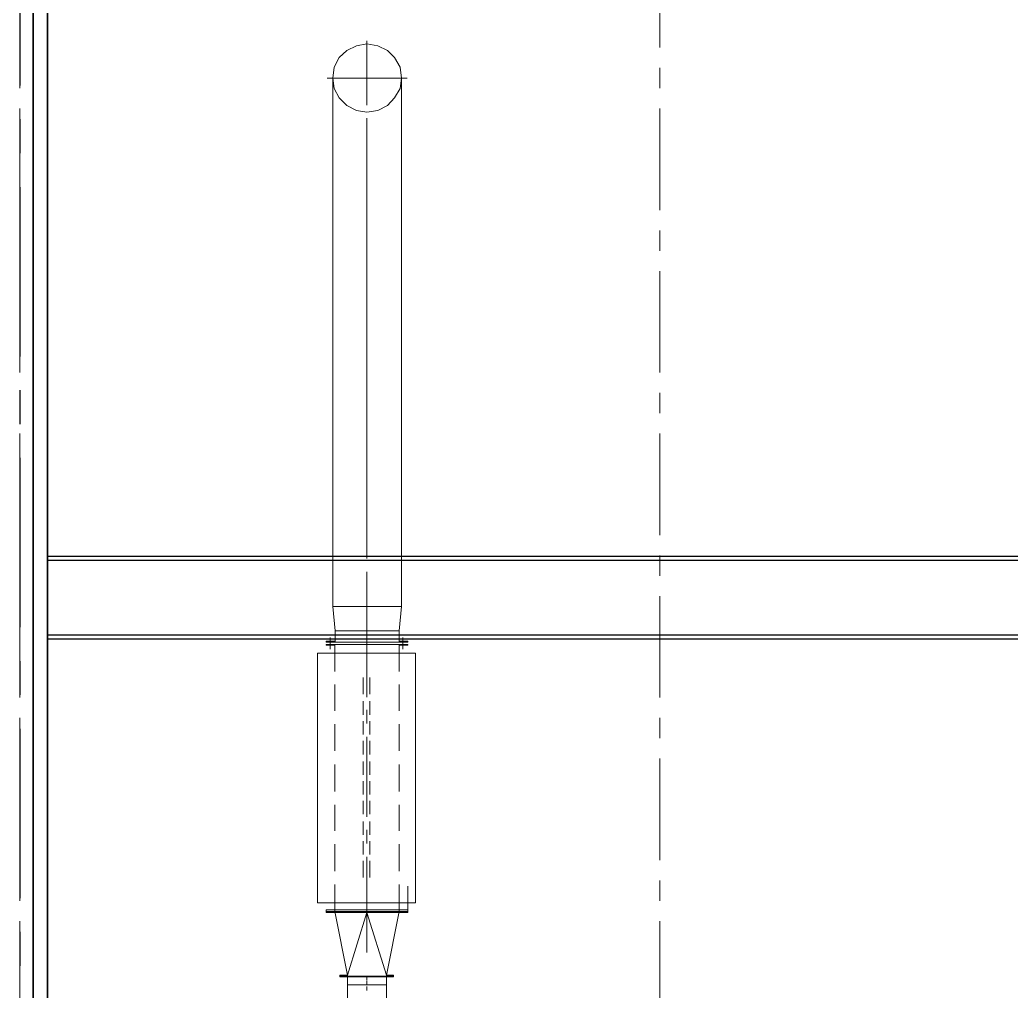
# Model space of a CAD drawing. Header units: millimetres. Extents: x 3220 to 226993, y 817 to 176024.
# Drawn here: x 196651 to 201298, y 151904 to 156458 of the extents above; entities that cross this region are included whole.
import ezdxf

# ---------------------------------------------------------------- set-up
doc = ezdxf.new("R2010")
doc.units = ezdxf.units.MM
doc.linetypes.add('AXES', pattern=[50.8, 31.75, -6.35, 6.35, -6.35])
doc.layers.add('Axe', color=1, linetype='AXES', lineweight=9)
doc.layers.add('DESSIN', color=7, linetype='Continuous', lineweight=25)

# ---------------------------------------------------------------- blocks, each defined once
blk = doc.blocks.new('cell 2.5x2.5x10.2')
at = {"layer": 'Axe', "lineweight": -3, "ltscale": 25}
blk.add_line((3000, 1000), (3000, -10000), dxfattribs=at)
at = {"layer": 'DESSIN', "color": 4}
for p, q in [((3062.1, -10000), (3062.1, 1000)), ((3062.1, 988), (3062.1, -10000)), ((3130.5, -10000), (3130.5, 1000)), ((3130.5, 988), (3130.5, -10000))]:
    blk.add_line(p, q, dxfattribs=at)
blk = doc.blocks.new('section b-c')
for points in [[(11869.5, 17610), (6130.5, 17610), (6130.5, 18000), (11869.5, 18000)], [(6130.5, 17981), (11869.5, 17981), (11869.5, 17629), (6130.5, 17629)]]:
    blk.add_lwpolyline(points, close=True)
at = {"layer": 'Axe', "ltscale": 15}
for p, q in [((6000, -4000), (6000, 33323.9)), ((9000, -4000), (9000, 33323.9))]:
    blk.add_line(p, q, dxfattribs=at)
blk.add_blockref('cell 2.5x2.5x10.2', (3000, 20000))
blk = doc.blocks.new('ligne broyage L 2')
at = {"color": 4, "linetype": 'Continuous', "lineweight": 15}
for points in [[(-1210.7, 19978.5), (-1217.9, 20030.6), (-1244, 20075.4), (-1277.2, 20108.7), (-1322.1, 20130.4), (-1374.1, 20139.1), (-1421.9, 20130.4), (-1466.7, 20108.7), (-1502.9, 20075.4), (-1526, 20030.6), (-1533.3, 19978.5), (-1526, 19930.8), (-1502.9, 19885.9), (-1466.7, 19849.8), (-1421.9, 19826.6), (-1374.1, 19819.4), (-1322.1, 19826.6), (-1277.2, 19849.8), (-1244, 19885.9), (-1217.9, 19930.8)], [(-1222.3, 17334.8), (-1222.3, 17386.9), (-1521.7, 17386.9), (-1521.7, 17334.8)]]:
    blk.add_lwpolyline(points, close=True, dxfattribs=at)
at = {"color": 1, "linetype": 'Continuous', "lineweight": 5, "true_color": 0x000001}
for points in [[(-1374.1, 19852.7), (-1374.1, 20153.5), (-1374.1, 20153.5)], [(-1559.3, 19978.5), (-1184.6, 19978.5)], [(-1374.1, 17726.8), (-1374.1, 19790.5)], [(-1374.1, 17360.8), (-1374.1, 17664.6)], [(-1563.6, 17339.1), (-1523.1, 17339.1)], [(-1563.6, 17334.8), (-1523.1, 17334.8), (-1523.1, 17339.1)], [(-1563.6, 17334.8), (-1563.6, 17339.1), (-1563.6, 17339.1)], [(-1544.8, 17301.5), (-1544.8, 17356.5)], [(-1222.3, 17339.1), (-1181.8, 17339.1), (-1181.8, 17334.8)], [(-1222.3, 17339.1), (-1222.3, 17334.8), (-1181.8, 17334.8)], [(-1204.9, 17301.5), (-1204.9, 17356.5)], [(-1563.6, 17323.2), (-1563.6, 17320.3)], [(-1523.1, 17323.2), (-1563.6, 17323.2)], [(-1523.1, 17323.2), (-1563.6, 17323.2)], [(-1563.6, 17320.3), (-1523.1, 17320.3)], [(-1222.3, 17323.2), (-1181.8, 17323.2)], [(-1222.3, 17323.2), (-1181.8, 17323.2), (-1181.8, 17323.2)], [(-1181.8, 17320.3), (-1222.3, 17320.3)], [(-1181.8, 17323.2), (-1181.8, 17320.3)], [(-1181.8, 16079.1), (-1181.8, 16190.5)], [(-1374.1, 15879.5), (-1374.1, 16112.4)], [(-1374.1, 16067.6), (-1463.8, 15772.5)], [(-1374.1, 16067.6), (-1281.6, 15772.5), (-1281.6, 15772.5)], [(-1374.1, 15768.1), (-1374.1, 15756.6)], [(-1374.1, 15749.3), (-1374.1, 15753.7)], [(-1374.1, 15746.4), (-1374.1, 15732)], [(-1374.1, 15727.6), (-1374.1, 15732)], [(-1374.1, 15720.4), (-1374.1, 15705.9)], [(-1374.1, 15701.6), (-1374.1, 15705.9)]]:
    blk.add_lwpolyline(points, dxfattribs=at)
at = {"color": 4, "linetype": 'Continuous', "lineweight": 15}
for points in [[(-1521.7, 17386.9), (-1533.3, 17501.1), (-1210.7, 17501.1), (-1210.7, 19978.5)], [(-1533.3, 17501.1), (-1533.3, 19978.5), (-1533.3, 19978.5)], [(-1521.7, 17386.9), (-1533.3, 17501.1), (-1210.7, 17501.1), (-1222.3, 17386.9)]]:
    blk.add_lwpolyline(points, dxfattribs=at)
at = {"color": 7, "linetype": 'Continuous', "lineweight": 15, "true_color": 0x000007}
for points in [[(-1533.3, 17501.1), (-1533.3, 17579.3)], [(-1210.7, 17501.1), (-1210.7, 17574.9)], [(-1523.1, 17282.7), (-1523.1, 17323.2)], [(-1222.3, 17282.7), (-1222.3, 17323.2)], [(-1604.2, 17282.7), (-1145.6, 17282.7)], [(-1604.2, 17282.7), (-1604.2, 16112.4)], [(-1523.1, 17282.7), (-1523.1, 17197.4)], [(-1222.3, 17282.7), (-1222.3, 17197.4)], [(-1145.6, 17282.7), (-1145.6, 16112.4)], [(-1523.1, 17135.2), (-1523.1, 17012.2)], [(-1222.3, 17135.2), (-1222.3, 17012.2)], [(-1523.1, 16950), (-1523.1, 16824.1)], [(-1222.3, 16950), (-1222.3, 16824.1)], [(-1523.1, 16760.5), (-1523.1, 16634.6)], [(-1222.3, 16760.5), (-1222.3, 16634.6)], [(-1523.1, 16572.4), (-1523.1, 16449.5)], [(-1222.3, 16572.4), (-1222.3, 16449.5)], [(-1523.1, 16387.3), (-1523.1, 16261.4)], [(-1222.3, 16387.3), (-1222.3, 16261.4)], [(-1523.1, 16197.8), (-1523.1, 16112.4), (-1523.1, 16112.4)], [(-1222.3, 16197.8), (-1222.3, 16112.4), (-1222.3, 16112.4)], [(-1604.2, 16112.4), (-1145.6, 16112.4), (-1145.6, 16112.4)], [(-1563.6, 16079.1), (-1563.6, 16071.9)], [(-1544.8, 16079.1), (-1204.9, 16079.1)], [(-1523.1, 16112.4), (-1523.1, 16071.9)], [(-1222.3, 16112.4), (-1222.3, 16071.9)], [(-1181.8, 16079.1), (-1181.8, 16071.9)], [(-1563.6, 16071.9), (-1222.3, 16071.9), (-1281.6, 15772.5)], [(-1544.8, 16071.9), (-1204.9, 16071.9)], [(-1523.1, 16071.9), (-1463.8, 15772.5), (-1463.8, 15772.5)], [(-1523.1, 16067.6), (-1222.3, 16067.6), (-1222.3, 16067.6)], [(-1463.8, 15768.1), (-1463.8, 14856.8), (-1281.6, 14856.8)], [(-1463.8, 15768.1), (-1281.6, 15768.1)], [(-1281.6, 15768.1), (-1281.6, 15772.5), (-1248.3, 15772.5), (-1248.3, 15768.1)], [(-1281.6, 14856.8), (-1281.6, 15768.1), (-1248.3, 15768.1)], [(-1463.8, 15727.6), (-1281.6, 15727.6)]]:
    blk.add_lwpolyline(points, dxfattribs=at)
at = {"color": 5, "linetype": 'Continuous', "lineweight": 5, "true_color": 0x000005}
for points in [[(-1374.1, 17360.8), (-1374.1, 17075.8)], [(-1390.1, 17168.4), (-1390.1, 17090.3)], [(-1359.7, 17168.4), (-1359.7, 17090.3)], [(-1390.1, 17057), (-1390.1, 16993.4)], [(-1359.7, 17057), (-1359.7, 16993.4)], [(-1374.1, 17016.5), (-1374.1, 16952.9)], [(-1390.1, 16964.5), (-1390.1, 16900.8)], [(-1359.7, 16964.5), (-1359.7, 16900.8)], [(-1390.1, 16871.9), (-1390.1, 16808.2)], [(-1374.1, 16890.7), (-1374.1, 16516)], [(-1359.7, 16871.9), (-1359.7, 16808.2)], [(-1390.1, 16775), (-1390.1, 16712.8)], [(-1359.7, 16775), (-1359.7, 16712.8)], [(-1390.1, 16682.4), (-1390.1, 16620.2)], [(-1359.7, 16682.4), (-1359.7, 16620.2)], [(-1390.1, 16589.8), (-1390.1, 16527.6)], [(-1359.7, 16589.8), (-1359.7, 16527.6)], [(-1390.1, 16494.3), (-1390.1, 16430.7)], [(-1374.1, 16453.8), (-1374.1, 16390.2)], [(-1359.7, 16494.3), (-1359.7, 16430.7)], [(-1390.1, 16401.7), (-1390.1, 16338.1)], [(-1359.7, 16401.7), (-1359.7, 16338.1)], [(-1374.1, 16328), (-1374.1, 16043), (-1374.1, 16043)], [(-1390.1, 16309.2), (-1390.1, 16231), (-1390.1, 16231)], [(-1359.7, 16309.2), (-1359.7, 16231), (-1359.7, 16231)]]:
    blk.add_lwpolyline(points, dxfattribs=at)
at = {"color": 7, "linetype": 'Continuous', "lineweight": 5, "true_color": 0x000007}
for points in [[(-1544.8, 17323.2), (-1204.9, 17323.2), (-1204.9, 17323.2)], [(-1504.3, 17323.2), (-1245.4, 17323.2), (-1245.4, 17323.2)], [(-1563.6, 16079.1), (-1181.8, 16079.1)], [(-1563.6, 16071.9), (-1181.8, 16071.9)]]:
    blk.add_lwpolyline(points, dxfattribs=at)
at = {"color": 7, "linetype": 'Continuous', "lineweight": 15, "true_color": 0x000007}
for points in [[(-1563.6, 16067.6), (-1563.6, 16071.9), (-1523.1, 16071.9), (-1523.1, 16067.6)], [(-1222.3, 16067.6), (-1222.3, 16071.9), (-1181.8, 16071.9), (-1181.8, 16067.6)], [(-1500, 15768.1), (-1500, 15772.5), (-1463.8, 15772.5), (-1463.8, 15768.1)], [(-1500, 15765.2), (-1500, 15768.1), (-1248.3, 15768.1), (-1248.3, 15765.2)]]:
    blk.add_lwpolyline(points, close=True, dxfattribs=at)

msp = doc.modelspace()

# ---------------------------------------------------------------- block references
at = {"color": 2}
msp.add_blockref('section b-c', (190650.8, 135943.7), dxfattribs=at)
msp.add_blockref('ligne broyage L 2', (199650.8, 136205.5))

doc.saveas('drawing.dxf')
